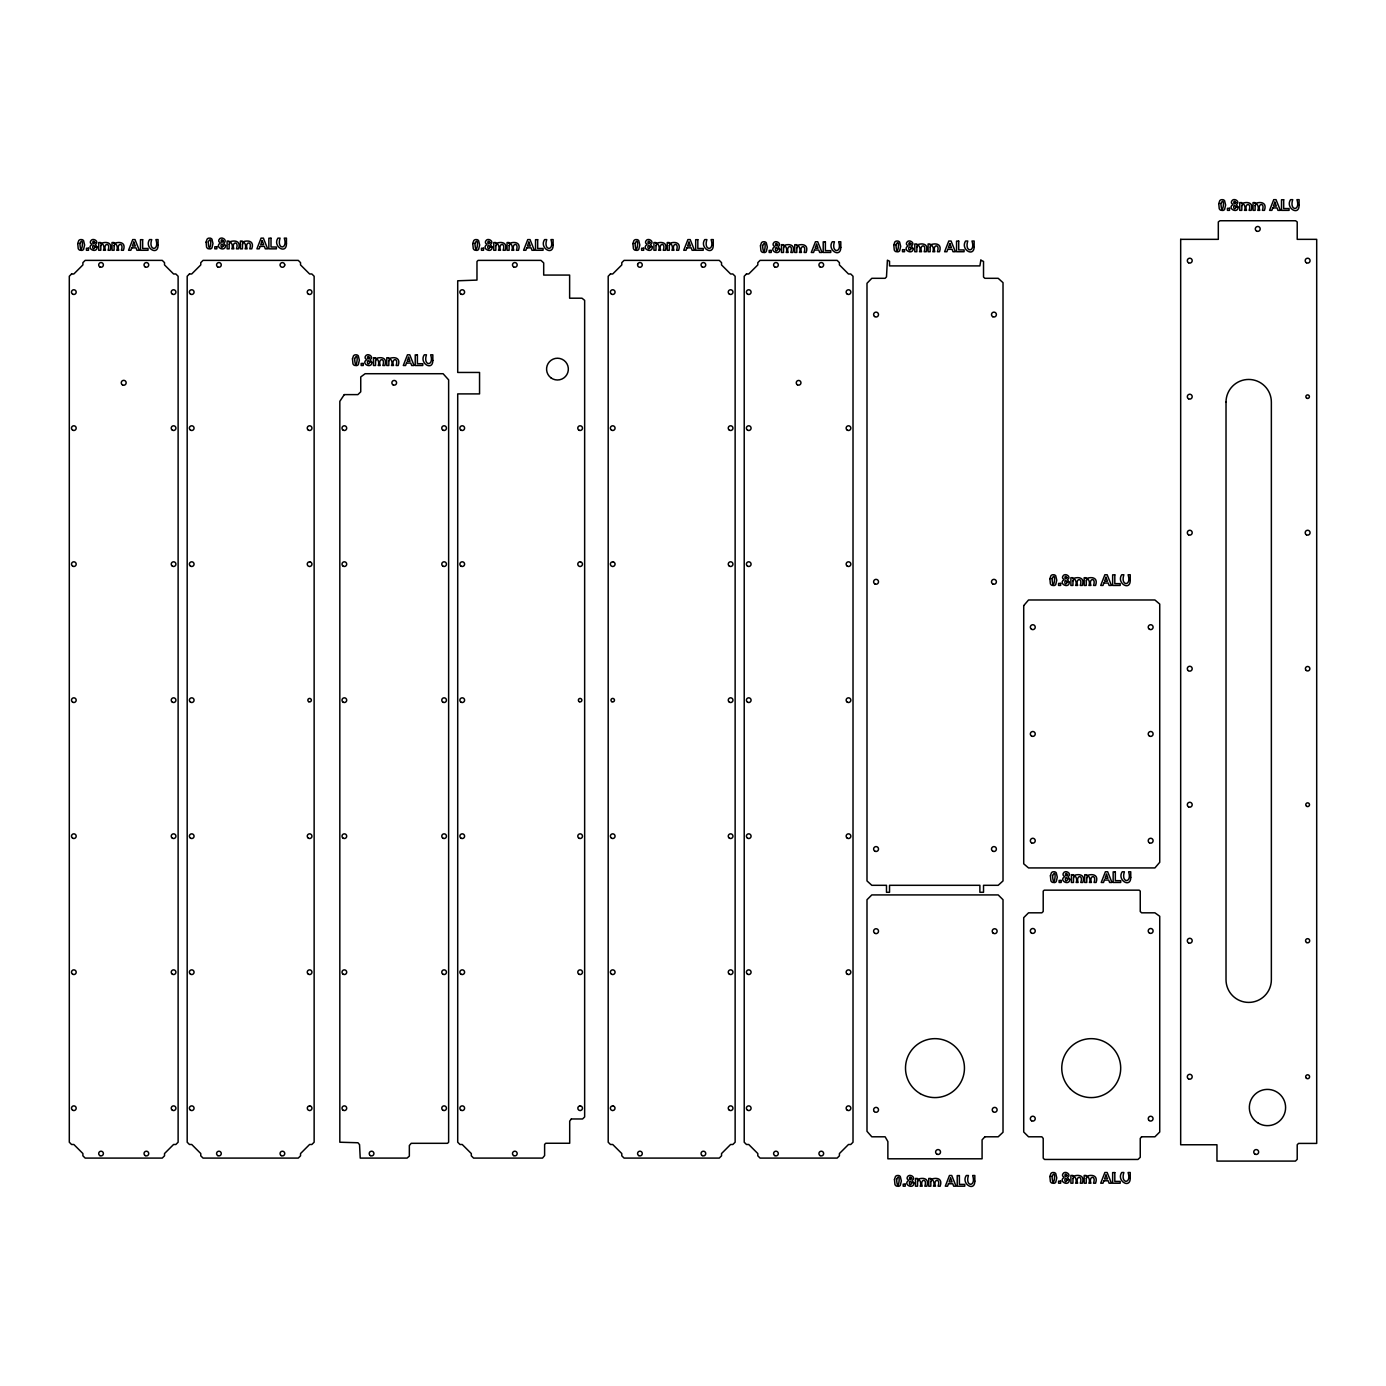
<?xml version="1.0" encoding="UTF-8"?>
<svg xmlns="http://www.w3.org/2000/svg" width="1386" height="1386" viewBox="0 0 1386 1386"><rect width="100%" height="100%" fill="white"/><g stroke="black" fill="none" stroke-linecap="round" stroke-linejoin="round"><path stroke-width="1.5" d="M1023.717 605.613L1023.717 863.825L1028.533 867.931L1154.919 867.931L1159.736 862.3L1159.736 604.088L1154.919 599.982L1028.533 599.982L1023.717 605.613M1180.681 239.345L1180.681 1144.767L1216.96 1144.767L1216.96 1161.087L1295.46 1161.087L1297.209 1159.337L1297.209 1144.767L1298.561 1143.415L1316.7 1143.415L1316.7 239.345L1297.209 239.345L1297.209 221.933L1295.581 220.755L1219.94 220.755L1218.311 221.933L1218.311 239.345L1180.681 239.345M1226.021 402.113L1226.021 979.729A22.661 22.661 0 0 0 1248.699 1002.407A22.661 22.661 0 0 0 1271.36 979.729L1271.36 402.113A22.661 22.661 0 0 0 1248.699 379.452A22.661 22.661 0 0 0 1226.021 402.113M158.073 245.201C158.125 256.341 143.971 247.869 149.549 239.587L151.715 239.587C147.973 251.143 159.737 251.403 155.925 239.587L158.073 239.587L158.073 245.201M286.452 243.745C286.486 254.903 272.332 246.431 277.91 238.132L280.076 238.132C276.334 249.705 288.097 249.948 284.286 238.132L286.452 238.132L286.452 243.745M432.83 360.429C432.865 371.569 418.711 363.097 424.289 354.799L426.455 354.799C422.73 366.372 434.476 366.614 430.665 354.799L432.83 354.799L432.83 360.429M553.118 245.201C553.153 256.341 538.998 247.869 544.594 239.587L546.742 239.587C543.017 251.143 554.764 251.403 550.952 239.587L553.118 239.587L553.118 245.201M713.27 245.201C713.305 256.341 699.15 247.869 704.729 239.587L706.895 239.587C703.17 251.143 714.916 251.403 711.105 239.587L713.27 239.587L713.27 245.201M840.8 247.366C840.852 258.524 826.697 250.052 832.276 241.753L834.441 241.753C830.699 253.326 842.463 253.569 838.651 241.753L840.8 241.753L840.8 247.366M974.15 246.656C974.185 257.796 960.03 249.324 965.609 241.025L967.774 241.025C964.05 252.599 975.796 252.858 971.984 241.025L974.15 241.025L974.15 246.656M974.826 1181.115C974.86 1192.272 960.706 1183.8 966.285 1175.501L968.45 1175.501C964.708 1187.057 976.472 1187.317 972.66 1175.501L974.826 1175.501L974.826 1181.115M1130.231 580.37C1130.283 591.51 1116.111 583.038 1121.707 574.757L1123.855 574.757C1120.131 586.313 1131.894 586.573 1128.083 574.757L1130.231 574.757L1130.231 580.37M1130.751 877.39C1130.803 888.53 1116.648 880.058 1122.227 871.777L1124.392 871.777C1120.65 883.332 1132.414 883.592 1128.602 871.777L1130.751 871.777L1130.751 877.39M1130.231 1178.135C1130.283 1189.275 1116.111 1180.803 1121.707 1172.504L1123.855 1172.504C1120.131 1184.077 1131.894 1184.337 1128.083 1172.504L1130.231 1172.504L1130.231 1178.135M1299.098 205.284C1299.15 216.424 1284.978 207.952 1290.574 199.653L1292.722 199.653C1288.997 211.226 1300.761 211.469 1296.949 199.653L1299.098 199.653L1299.098 205.284M79.868 243.399C81.046 260.36 84.962 233.766 79.868 243.399M208.229 241.944C209.407 258.905 213.323 232.328 208.229 241.944M354.608 358.61C355.786 375.571 359.702 348.995 354.608 358.61M474.913 243.399C476.074 260.36 480.006 233.766 474.913 243.399M635.048 243.399C636.226 260.36 640.141 233.766 635.048 243.399M762.595 245.565C763.773 262.526 767.688 235.949 762.595 245.565M895.928 244.837C897.106 261.815 901.021 235.222 895.928 244.837M896.603 1179.313C897.782 1196.274 901.697 1169.697 896.603 1179.313M1052.026 578.568C1053.204 595.53 1057.12 568.936 1052.026 578.568M1052.546 875.588C1053.724 892.549 1057.639 865.955 1052.546 875.588M1052.026 1176.316C1053.204 1193.294 1057.12 1166.7 1052.026 1176.316M1220.893 203.465C1222.071 220.426 1225.986 193.849 1220.893 203.465M100.832 245.565L100.797 250.277L98.735 250.277L98.735 242.533L100.624 242.533L100.624 243.589C105.041 241.528 113.202 241.58 110.135 250.277L108.091 250.277C111.001 241.926 102.807 243.035 105.475 250.277L103.43 250.277C105.128 248.25 102.772 240.817 100.832 245.565M114.12 245.565L114.085 250.277L112.023 250.277L112.023 242.533L113.929 242.533L113.929 243.589C118.33 241.528 126.49 241.58 123.423 250.277L121.379 250.277C124.29 241.926 116.095 243.035 118.763 250.277L116.719 250.277C118.416 248.25 116.06 240.817 114.12 245.565M229.192 244.109L229.158 248.839L227.096 248.839L227.096 241.077L228.985 241.077L228.985 242.134C233.402 240.073 241.562 240.124 238.496 248.839L236.452 248.839C239.362 240.471 231.167 241.58 233.836 248.839L231.791 248.839C233.489 246.812 231.133 239.362 229.192 244.109M242.481 244.109L242.446 248.839L240.384 248.839L240.384 241.077L242.29 241.077L242.29 242.134C246.691 240.073 254.851 240.124 251.784 248.839L249.74 248.839C252.65 240.471 244.456 241.58 247.124 248.839L245.079 248.839C246.777 246.812 244.421 239.362 242.481 244.109M375.571 360.776L375.537 365.506L373.475 365.506L373.475 357.744L375.381 357.744L375.381 358.801C379.781 356.739 387.941 356.791 384.875 365.506L382.831 365.506C385.741 357.138 377.546 358.246 380.214 365.506L378.17 365.506C379.868 363.478 377.512 356.046 375.571 360.776M388.86 360.776L388.825 365.506L386.781 365.506L386.781 357.744L388.669 357.744L388.669 358.801C393.07 356.739 401.23 356.791 398.18 365.506L396.119 365.506C399.029 357.138 390.835 358.246 393.503 365.506L391.458 365.506C393.156 363.478 390.8 356.046 388.86 360.776M495.876 245.565L495.824 250.277L493.78 250.277L493.78 242.533L495.668 242.533L495.668 243.589C500.069 241.528 508.246 241.58 505.18 250.277L503.118 250.277C506.046 241.926 497.834 243.035 500.519 250.277L498.458 250.277C500.173 248.25 497.817 240.817 495.876 245.565M509.164 245.565L509.112 250.277L507.068 250.277L507.068 242.533L508.957 242.533L508.957 243.589C513.374 241.528 521.534 241.58 518.468 250.277L516.424 250.277C519.334 241.926 511.122 243.035 513.808 250.277L511.746 250.277C513.461 248.25 511.105 240.817 509.164 245.565M656.011 245.565L655.976 250.277L653.932 250.277L653.932 242.533L655.821 242.533L655.821 243.589C660.221 241.528 668.381 241.58 665.332 250.277L663.27 250.277C666.181 241.926 657.986 243.035 660.654 250.277L658.61 250.277C660.308 248.25 657.952 240.817 656.011 245.565M669.299 245.565L669.265 250.277L667.22 250.277L667.22 242.533L669.109 242.533L669.109 243.589C673.509 241.528 681.669 241.58 678.62 250.277L676.559 250.277C679.469 241.926 671.274 243.035 673.96 250.277L671.898 250.277C673.596 248.25 671.24 240.817 669.299 245.565M783.558 247.73L783.523 252.46L781.461 252.46L781.461 244.698L783.35 244.698L783.35 245.755C787.768 243.693 795.928 243.745 792.861 252.46L790.817 252.46C793.728 244.092 785.533 245.201 788.201 252.46L786.157 252.46C787.854 250.433 785.498 242.983 783.558 247.73M796.846 247.73L796.811 252.46L794.75 252.46L794.75 244.698L796.638 244.698L796.638 245.755C801.056 243.693 809.216 243.745 806.15 252.46L804.105 252.46C807.016 244.092 798.821 245.201 801.489 252.46L799.445 252.46C801.143 250.433 798.786 242.983 796.846 247.73M916.891 247.003L916.856 251.732L914.795 251.732L914.795 243.971L916.7 243.971L916.7 245.045C921.101 242.966 929.261 243.035 926.194 251.732L924.15 251.732C927.061 243.364 918.866 244.473 921.534 251.732L919.49 251.732C921.188 249.705 918.831 242.273 916.891 247.003M930.179 247.003L930.145 251.732L928.1 251.732L928.1 243.971L929.989 243.971L929.989 245.045C934.389 242.966 942.549 243.035 939.5 251.732L937.438 251.732C940.349 243.364 932.154 244.473 934.822 251.732L932.778 251.732C934.476 249.705 932.12 242.273 930.179 247.003M917.567 1181.478L917.532 1186.191L915.47 1186.191L915.47 1178.447L917.359 1178.447L917.359 1179.503C921.777 1177.442 929.937 1177.494 926.87 1186.191L924.826 1186.191C927.736 1177.84 919.542 1178.949 922.21 1186.191L920.165 1186.191C921.863 1184.164 919.507 1176.731 917.567 1181.478M930.855 1181.478L930.82 1186.191L928.759 1186.191L928.759 1178.447L930.664 1178.447L930.664 1179.503C935.065 1177.442 943.225 1177.494 940.158 1186.191L938.114 1186.191C941.025 1177.84 932.83 1178.949 935.498 1186.191L933.454 1186.191C935.152 1184.164 932.795 1176.731 930.855 1181.478M1072.989 580.734L1072.937 585.446L1070.893 585.446L1070.893 577.702L1072.781 577.702L1072.781 578.759C1077.199 576.697 1085.359 576.749 1082.293 585.446L1080.248 585.446C1083.159 577.096 1074.947 578.205 1077.632 585.446L1075.588 585.446C1077.286 583.419 1074.93 575.987 1072.989 580.734M1073.509 877.754L1073.474 882.466L1071.413 882.466L1071.413 874.722L1073.301 874.722L1073.301 875.779C1077.719 873.717 1085.879 873.769 1082.812 882.466L1080.768 882.466C1083.679 874.116 1075.484 875.224 1078.152 882.466L1076.108 882.466C1077.806 880.439 1075.449 873.007 1073.509 877.754M1086.277 580.734L1086.243 585.446L1084.181 585.446L1084.181 577.702L1086.07 577.702L1086.07 578.759C1090.487 576.697 1098.648 576.749 1095.581 585.446L1093.537 585.446C1096.447 577.096 1088.253 578.205 1090.921 585.446L1088.876 585.446C1090.574 583.419 1088.218 575.987 1086.277 580.734M1072.989 1178.481L1072.937 1183.211L1070.893 1183.211L1070.893 1175.449L1072.781 1175.449L1072.781 1176.523C1077.199 1174.444 1085.359 1174.514 1082.293 1183.211L1080.248 1183.211C1083.159 1174.843 1074.947 1175.952 1077.632 1183.211L1075.588 1183.211C1077.286 1181.184 1074.93 1173.751 1072.989 1178.481M1086.797 877.754L1086.763 882.466L1084.701 882.466L1084.701 874.722L1086.589 874.722L1086.589 875.779C1091.007 873.717 1099.167 873.769 1096.101 882.466L1094.056 882.466C1096.967 874.116 1088.772 875.224 1091.44 882.466L1089.396 882.466C1091.094 880.439 1088.738 873.007 1086.797 877.754M1086.277 1178.481L1086.243 1183.211L1084.181 1183.211L1084.181 1175.449L1086.07 1175.449L1086.07 1176.523C1090.487 1174.444 1098.648 1174.514 1095.581 1183.211L1093.537 1183.211C1096.447 1174.843 1088.253 1175.952 1090.921 1183.211L1088.876 1183.211C1090.574 1181.184 1088.218 1173.751 1086.277 1178.481M1241.856 205.63L1241.804 210.36L1239.76 210.36L1239.76 202.599L1241.648 202.599L1241.648 203.655C1246.066 201.594 1254.226 201.646 1251.16 210.36L1249.115 210.36C1252.026 201.992 1243.814 203.101 1246.499 210.36L1244.455 210.36C1246.153 208.333 1243.796 200.901 1241.856 205.63M1255.144 205.63L1255.11 210.36L1253.048 210.36L1253.048 202.599L1254.936 202.599L1254.936 203.655C1259.354 201.594 1267.514 201.646 1264.448 210.36L1262.403 210.36C1265.314 201.992 1257.119 203.101 1259.787 210.36L1257.743 210.36C1259.441 208.333 1257.085 200.901 1255.144 205.63M77.737 243.572L78.205 248.544A3.153 3.153 0 0 0 79.73 250.156L81.878 250.398A2.789 2.789 0 0 0 83.576 249.376L84.615 245.01L83.576 240.644A2.807 2.807 0 0 0 81.878 239.605L80.405 239.605A2.789 2.789 0 0 0 78.725 240.627L77.737 243.572M206.098 242.134L206.566 247.089A3.153 3.153 0 0 0 208.091 248.718L210.239 248.943A2.789 2.789 0 0 0 211.937 247.921L212.976 243.555L211.937 239.189A2.807 2.807 0 0 0 210.239 238.149L208.766 238.149A2.789 2.789 0 0 0 207.086 239.189L206.098 242.134M352.477 358.801L352.945 363.773A3.153 3.153 0 0 0 354.469 365.384L356.618 365.609A2.789 2.789 0 0 0 358.316 364.587L359.355 360.221L358.316 355.873A2.807 2.807 0 0 0 356.618 354.833L355.145 354.833A2.789 2.789 0 0 0 353.465 355.856L352.477 358.801M472.765 243.572L473.25 248.544A3.153 3.153 0 0 0 474.774 250.156L476.923 250.398A2.789 2.789 0 0 0 478.603 249.376L479.66 245.01L478.603 240.644A2.807 2.807 0 0 0 476.923 239.605L475.45 239.605A2.789 2.789 0 0 0 473.752 240.627L472.765 243.572M632.917 243.572L633.402 248.544A3.153 3.153 0 0 0 634.927 250.156L637.058 250.398A2.789 2.789 0 0 0 638.755 249.376L639.812 245.01L638.755 240.644A2.807 2.807 0 0 0 637.058 239.605L635.602 239.605A2.789 2.789 0 0 0 633.904 240.627L632.917 243.572M760.464 245.755L760.931 250.71A3.153 3.153 0 0 0 762.456 252.339L764.604 252.564A2.789 2.789 0 0 0 766.285 251.542L767.342 247.176L766.302 242.827A2.807 2.807 0 0 0 764.604 241.788L763.132 241.788A2.789 2.789 0 0 0 761.451 242.81L760.464 245.755M893.797 245.027L894.265 250A3.153 3.153 0 0 0 895.789 251.611L897.937 251.836A2.789 2.789 0 0 0 899.635 250.814L900.675 246.448L899.635 242.1A2.807 2.807 0 0 0 897.937 241.06L896.465 241.06A2.789 2.789 0 0 0 894.784 242.082L893.797 245.027M894.472 1179.486L894.94 1184.458A3.153 3.153 0 0 0 896.465 1186.087L898.613 1186.312A2.789 2.789 0 0 0 900.311 1185.29L901.35 1180.924L900.311 1176.558A2.807 2.807 0 0 0 898.613 1175.519L897.14 1175.519A2.789 2.789 0 0 0 895.46 1176.541L894.472 1179.486M1049.895 578.742L1050.363 583.714A3.153 3.153 0 0 0 1051.887 585.325L1054.036 585.568A2.789 2.789 0 0 0 1055.716 584.545L1056.773 580.18L1055.734 575.814A2.807 2.807 0 0 0 1054.036 574.774L1052.563 574.774A2.789 2.789 0 0 0 1050.883 575.796L1049.895 578.742M1050.415 875.761L1050.883 880.734A3.153 3.153 0 0 0 1052.407 882.345L1054.555 882.587A2.789 2.789 0 0 0 1056.236 881.565L1057.293 877.199L1056.253 872.833A2.807 2.807 0 0 0 1054.555 871.794L1053.083 871.794A2.789 2.789 0 0 0 1051.402 872.816L1050.415 875.761M1049.895 1176.506L1050.363 1181.478A3.153 3.153 0 0 0 1051.887 1183.09L1054.036 1183.315A2.789 2.789 0 0 0 1055.716 1182.293L1056.773 1177.927L1055.734 1173.578A2.807 2.807 0 0 0 1054.036 1172.539L1052.563 1172.539A2.789 2.789 0 0 0 1050.883 1173.561L1049.895 1176.506M1218.762 203.655L1219.23 208.628A3.153 3.153 0 0 0 1220.754 210.239L1222.902 210.464A2.789 2.789 0 0 0 1224.583 209.442L1225.64 205.076L1224.6 200.727A2.807 2.807 0 0 0 1222.902 199.688L1221.43 199.688A2.789 2.789 0 0 0 1219.749 200.71L1218.762 203.655M97.159 247.141C96.985 254.036 85.62 248.423 91.909 244.508L90.471 242.966A2.789 2.789 0 0 1 90.592 241.199C92.498 236.867 100.017 241.666 95.339 244.508L97.159 247.141M225.52 245.686C225.346 252.581 213.981 246.968 220.27 243.052L218.832 241.511A2.789 2.789 0 0 1 218.953 239.761C220.859 235.429 228.378 240.211 223.7 243.052L225.52 245.686M371.898 362.352C371.725 369.248 360.36 363.652 366.649 359.736L365.211 358.194A2.789 2.789 0 0 1 365.332 356.427C367.238 352.096 374.757 356.895 370.079 359.736L371.898 362.352M492.186 247.141C492.03 254.036 480.647 248.423 486.936 244.508L485.516 242.966A2.789 2.789 0 0 1 485.637 241.199C487.525 236.867 495.045 241.666 490.367 244.508L492.186 247.141M652.338 247.141C652.182 254.036 640.8 248.423 647.089 244.508L645.668 242.966A2.789 2.789 0 0 1 645.772 241.199C647.678 236.867 655.197 241.666 650.519 244.508L652.338 247.141M779.868 249.307C779.712 256.202 768.346 250.589 774.635 246.673L773.197 245.149A2.789 2.789 0 0 1 773.319 243.382C775.207 239.05 782.744 243.832 778.066 246.673L779.868 249.307M913.218 248.579C913.045 255.474 901.68 249.878 907.969 245.963L906.531 244.421A2.789 2.789 0 0 1 906.652 242.654C908.558 238.323 916.077 243.122 911.399 245.963L913.218 248.579M913.894 1183.055C913.72 1189.95 902.355 1184.337 908.644 1180.422L907.206 1178.88A2.789 2.789 0 0 1 907.328 1177.112C909.233 1172.781 916.752 1177.58 912.075 1180.422L913.894 1183.055M1069.299 582.311C1069.143 589.206 1057.761 583.593 1064.05 579.677L1062.629 578.135A2.789 2.789 0 0 1 1062.75 576.368C1064.639 572.037 1072.158 576.836 1067.48 579.677L1069.299 582.311M1069.819 879.33C1069.663 886.226 1058.298 880.612 1064.569 876.697L1063.149 875.155A2.789 2.789 0 0 1 1063.27 873.388C1065.158 869.057 1072.695 873.856 1068 876.697L1069.819 879.33M1069.299 1180.058C1069.143 1186.953 1057.761 1181.357 1064.05 1177.442L1062.629 1175.9A2.789 2.789 0 0 1 1062.75 1174.133C1064.639 1169.801 1072.158 1174.6 1067.48 1177.442L1069.299 1180.058M1238.166 207.207C1238.01 214.102 1226.627 208.506 1232.916 204.591L1231.496 203.049A2.789 2.789 0 0 1 1231.617 201.282C1233.505 196.951 1241.024 201.75 1236.347 204.591L1238.166 207.207M637.629 264.362L637.56 264.986A2.356 2.356 0 0 0 642.22 265.454L642.29 264.83A2.356 2.356 0 0 0 637.629 264.362M95.114 247.054C92.082 252.893 91.701 241.424 95.114 247.054M223.475 245.599C220.443 251.438 220.062 239.969 223.475 245.599M369.871 362.266C366.822 368.104 366.441 356.635 369.871 362.266M490.159 247.054C487.127 252.893 486.729 241.424 490.159 247.054M650.311 247.054C647.279 252.893 646.881 241.424 650.311 247.054M777.841 249.22C774.809 255.059 774.428 243.589 777.841 249.22M911.174 248.492C908.142 254.348 907.761 242.862 911.174 248.492M911.849 1182.968C908.818 1188.807 908.436 1177.338 911.849 1182.968M1067.272 582.224C1064.24 588.062 1063.859 576.593 1067.272 582.224M1067.792 879.244C1064.76 885.082 1064.379 873.613 1067.792 879.244M1067.272 1179.971C1064.24 1185.827 1063.859 1174.34 1067.272 1179.971M1236.139 207.12C1233.107 212.959 1232.726 201.49 1236.139 207.12M94.889 242.429C92.152 246.864 92.065 238.097 94.889 242.429M223.25 240.991C220.513 245.409 220.426 236.642 223.25 240.991M369.629 357.657C366.892 362.075 366.805 353.309 369.629 357.657M489.916 242.429C487.179 246.864 487.092 238.097 489.916 242.429M650.069 242.429C647.331 246.864 647.245 238.097 650.069 242.429M777.598 244.612C774.878 249.03 774.791 240.263 777.598 244.612M910.948 243.884C908.211 248.302 908.125 239.535 910.948 243.884M911.624 1178.36C908.887 1182.778 908.8 1174.011 911.624 1178.36M1067.029 577.598C1064.292 582.033 1064.223 573.267 1067.029 577.598M1067.549 874.618C1064.829 879.053 1064.743 870.287 1067.549 874.618M1067.029 1175.363C1064.292 1179.781 1064.223 1171.014 1067.029 1175.363M1235.896 202.512C1233.159 206.93 1233.09 198.163 1235.896 202.512M133.836 242.082L132.398 246.05L135.308 246.05L133.836 242.082M131.722 247.851L130.838 250.277L128.552 250.277L132.727 239.587L135.014 239.587L139.293 250.277L136.937 250.277L136.001 247.851L131.722 247.851M262.197 240.627L260.759 244.594L263.669 244.594L262.197 240.627M260.083 246.396L259.199 248.839L256.912 248.839L261.088 238.132L263.375 238.132L267.654 248.839L265.298 248.839L264.362 246.396L260.083 246.396M406.479 363.063L405.596 365.506L403.291 365.506L407.467 354.799L409.754 354.799L414.033 365.506L411.677 365.506L410.741 363.063L406.479 363.063M408.575 357.293L407.137 361.261L410.048 361.261L408.575 357.293M528.88 242.082L527.425 246.05L530.353 246.05L528.88 242.082M526.767 247.851L525.883 250.277L523.596 250.277L527.754 239.587L530.041 239.587L534.32 250.277L531.981 250.277L531.046 247.851L526.767 247.851M689.015 242.082L687.577 246.05L690.488 246.05L689.015 242.082M686.919 247.851L686.035 250.277L683.731 250.277L687.906 239.587L690.193 239.587L694.473 250.277L692.116 250.277L691.181 247.851L686.919 247.851M816.562 244.248L815.124 248.215L818.035 248.215L816.562 244.248M814.448 250.017L813.565 252.46L811.278 252.46L815.453 241.753L817.723 241.753L822.019 252.46L819.663 252.46L818.728 250.017L814.448 250.017M949.895 243.52L948.457 247.505L951.368 247.505L949.895 243.52M947.781 249.307L946.898 251.732L944.611 251.732L948.786 241.025L951.073 241.025L955.352 251.732L952.996 251.732L952.061 249.307L947.781 249.307M1103.88 583.021L1102.996 585.446L1100.709 585.446L1104.867 574.757L1107.154 574.757L1111.451 585.446L1109.095 585.446L1108.159 583.021L1103.88 583.021M1105.993 577.252L1104.538 581.219L1107.466 581.219L1105.993 577.252M1274.86 202.148L1273.405 206.116L1276.333 206.116L1274.86 202.148M1272.746 207.917L1271.863 210.36L1269.576 210.36L1273.734 199.653L1276.021 199.653L1280.317 210.36L1277.961 210.36L1277.026 207.917L1272.746 207.917M948.457 1183.765L947.574 1186.191L945.287 1186.191L949.462 1175.501L951.749 1175.501L956.028 1186.191L953.672 1186.191L952.736 1183.765L948.457 1183.765M950.571 1177.996L949.133 1181.963L952.043 1181.963L950.571 1177.996M1104.399 880.041L1103.516 882.466L1101.229 882.466L1105.387 871.777L1107.674 871.777L1111.97 882.466L1109.614 882.466L1108.679 880.041L1104.399 880.041M1106.513 874.271L1105.075 878.239L1107.986 878.239L1106.513 874.271M1103.88 1180.785L1102.996 1183.211L1100.709 1183.211L1104.867 1172.504L1107.154 1172.504L1111.451 1183.211L1109.095 1183.211L1108.159 1180.785L1103.88 1180.785M1105.993 1174.999L1104.538 1178.984L1107.466 1178.984L1105.993 1174.999M344.282 394.612L339.83 401.334L339.83 1142.22L357.952 1142.757L359.546 1144.628L360.221 1158.09L407.068 1158.09L409.338 1156.132L409.338 1145.529L411.209 1143.311L447.539 1143.311L448.631 1142.22L448.631 379.885L443.104 373.718L365.124 373.718L360.741 376.957L360.741 391.84L357.883 394.612L344.282 394.612M980.838 260.17L979.885 265.904L889.535 265.904L889.535 261.244L887.404 260.17L886.486 276.888L885.134 278.309L871.811 278.309L866.995 283.281L866.995 880.924L871.811 885.308L886.486 885.308L886.486 892.289L889.535 892.289L889.535 885.308L979.885 885.308L979.885 892.289L983.523 892.289L983.523 885.308L998.197 885.308L1003.014 880.924L1003.014 282.657L998.197 278.309L984.874 278.309L983.523 277.044L983.523 261.452L980.838 260.17M571.344 1118.97L569.698 1121.135L569.698 1143.259L545.755 1143.259L544.611 1144.42L544.611 1155.577L542.532 1158.09L473.579 1158.09L471.309 1155.82L471.309 1153.55L462.231 1144.489L459.979 1144.489L457.709 1142.22L457.709 393.901L479.556 393.901L479.556 372.453L457.709 372.453L457.709 280.786L476.975 280.093L476.975 261.504L478.101 260.377L540.973 260.377L543.693 262.924L543.693 275.069L569.629 275.069L569.629 298.198L581.964 298.198L584.649 300.346L584.649 1116.943L582.588 1118.97L571.344 1118.97M1141.596 1136.797L1140.245 1138.426L1140.245 1157.31L1137.975 1159.458L1044.49 1159.458L1043.208 1158.107L1043.208 1138.426L1041.856 1136.797L1028.533 1136.797L1023.717 1131.998L1023.717 917.653L1028.533 912.82L1041.856 912.82L1043.208 911.503L1043.208 891.111L1044.247 890.158L1139.188 890.158L1140.245 891.111L1140.245 911.503L1141.596 912.82L1154.919 912.82L1159.736 916.267L1159.736 1131.998L1154.919 1136.797L1141.596 1136.797M984.874 1136.797L982.085 1139.864L982.085 1158.8L887.872 1158.8L887.872 1141.562L885.134 1136.797L871.811 1136.797L866.995 1131.322L866.995 899.722L871.811 894.923L998.197 894.923L1003.014 899.722L1003.014 1132.258L998.197 1136.797L984.874 1136.797M71.57 273.978L69.3 276.247L69.3 1142.22L71.57 1144.489L73.839 1144.489L82.9 1153.55L82.9 1155.82L85.17 1158.09L162.249 1158.09L164.518 1155.82L164.518 1153.55L173.579 1144.489L175.849 1144.489L178.118 1142.22L178.118 276.247L175.849 273.978L173.579 273.978L164.518 264.917L164.518 262.647L162.249 260.377L85.17 260.377L82.9 262.647L82.9 264.917L73.839 273.978L71.57 273.978M189.449 273.978L187.179 276.247L187.179 1142.22L189.449 1144.489L191.718 1144.489L200.779 1153.55L200.779 1155.82L203.049 1158.09L298.267 1158.09L300.537 1155.82L300.537 1153.55L309.598 1144.489L311.867 1144.489L314.137 1142.22L314.137 276.247L311.867 273.978L309.598 273.978L300.537 264.917L300.537 262.647L298.267 260.377L203.049 260.377L200.779 262.647L200.779 264.917L191.718 273.978L189.449 273.978M610.446 273.978L608.194 276.247L608.194 1142.22L610.446 1144.489L612.716 1144.489L621.794 1153.55L621.794 1155.82L624.064 1158.09L719.265 1158.09L721.534 1155.82L721.534 1153.55L730.595 1144.489L732.865 1144.489L735.134 1142.22L735.134 276.247L732.865 273.978L730.595 273.978L721.534 264.917L721.534 262.647L719.265 260.377L624.064 260.377L621.794 262.647L621.794 264.917L612.716 273.978L610.446 273.978M746.465 273.978L744.213 276.247L744.213 1142.22L746.465 1144.489L748.735 1144.489L757.813 1153.55L757.813 1155.82L760.065 1158.09L837.144 1158.09L839.414 1155.82L839.414 1153.55L848.492 1144.489L850.744 1144.489L853.014 1142.22L853.014 276.247L850.744 273.978L848.492 273.978L839.414 264.917L839.414 262.647L837.144 260.377L760.065 260.377L757.813 262.647L757.813 264.917L748.735 273.978L746.465 273.978M309.702 1105.855L309.078 1105.924A2.356 2.356 0 0 0 309.494 1110.567L310.118 1110.515A2.356 2.356 0 0 0 309.702 1105.855M580.214 1105.855L579.608 1105.924A2.356 2.356 0 0 0 580.024 1110.567L580.63 1110.515A2.356 2.356 0 0 0 580.214 1105.855M612.976 561.798L612.352 561.815A2.356 2.356 0 0 0 612.473 566.493L613.08 566.476A2.356 2.356 0 0 0 612.976 561.798M1283.679 199.74L1281.513 199.74L1281.513 210.36L1289.049 210.36L1289.049 208.558L1283.679 208.558L1283.679 199.74M1229.503 208.298L1227.442 208.298L1227.442 210.36L1229.503 210.36L1229.503 208.298M271.015 238.219L268.849 238.219L268.849 248.839L276.386 248.839L276.386 247.02L271.015 247.02L271.015 238.219M142.654 239.674L140.488 239.674L140.488 250.277L148.025 250.277L148.025 248.475L142.654 248.475L142.654 239.674M537.681 239.674L535.533 239.674L535.533 250.277L543.052 250.277L543.052 248.475L537.681 248.475L537.681 239.674M697.834 239.674L695.685 239.674L695.685 250.277L703.204 250.277L703.204 248.475L697.834 248.475L697.834 239.674M958.714 241.112L956.548 241.112L956.548 251.732L964.084 251.732L964.084 249.93L958.714 249.93L958.714 241.112M825.38 241.84L823.215 241.84L823.215 252.46L830.751 252.46L830.751 250.658L825.38 250.658L825.38 241.84M216.84 246.777L214.795 246.777L214.795 248.839L216.84 248.839L216.84 246.777M88.479 248.233L86.434 248.233L86.434 250.277L88.479 250.277L88.479 248.233M483.523 248.233L481.462 248.233L481.462 250.277L483.523 250.277L483.523 248.233M643.658 248.233L641.614 248.233L641.614 250.277L643.658 250.277L643.658 248.233M904.538 249.671L902.494 249.671L902.494 251.732L904.538 251.732L904.538 249.671M771.205 250.398L769.161 250.398L769.161 252.46L771.205 252.46L771.205 250.398M417.394 354.885L415.228 354.885L415.228 365.506L422.765 365.506L422.765 363.704L417.394 363.704L417.394 354.885M363.219 363.444L361.174 363.444L361.174 365.506L363.219 365.506L363.219 363.444M1114.812 574.843L1112.646 574.843L1112.646 585.446L1120.183 585.446L1120.183 583.645L1114.812 583.645L1114.812 574.843M1060.637 583.402L1058.575 583.402L1058.575 585.446L1060.637 585.446L1060.637 583.402M1115.332 871.863L1113.166 871.863L1113.166 882.466L1120.702 882.466L1120.702 880.664L1115.332 880.664L1115.332 871.863M1061.156 880.422L1059.112 880.422L1059.112 882.466L1061.156 882.466L1061.156 880.422M1114.812 1172.591L1112.646 1172.591L1112.646 1183.211L1120.183 1183.211L1120.183 1181.409L1114.812 1181.409L1114.812 1172.591M959.389 1175.588L957.224 1175.588L957.224 1186.191L964.76 1186.191L964.76 1184.389L959.389 1184.389L959.389 1175.588M1060.637 1181.149L1058.575 1181.149L1058.575 1183.211L1060.637 1183.211L1060.637 1181.149M905.214 1184.146L903.17 1184.146L903.17 1186.191L905.214 1186.191L905.214 1184.146M580.474 561.815L579.868 561.798A2.356 2.356 0 0 0 579.764 566.476L580.37 566.493A2.356 2.356 0 0 0 580.474 561.815M309.962 561.815L309.338 561.798A2.356 2.356 0 0 0 309.234 566.476L309.858 566.493A2.356 2.356 0 0 0 309.962 561.815M613.236 1105.924L612.629 1105.855A2.356 2.356 0 0 0 612.196 1110.515L612.82 1110.567A2.356 2.356 0 0 0 613.236 1105.924M284.754 264.986L284.684 264.362A2.356 2.356 0 0 0 280.041 264.83L280.093 265.454A2.356 2.356 0 0 0 284.754 264.986M874.843 851.16A2.443 2.443 0 0 0 878.516 849.046A2.443 2.443 0 0 0 874.843 846.915A2.443 2.443 0 0 0 874.843 851.16M1031.565 736.07A2.443 2.443 0 0 0 1035.238 733.956A2.443 2.443 0 0 0 1031.565 731.825A2.443 2.443 0 0 0 1031.565 736.07M1031.565 629.296A2.443 2.443 0 0 0 1035.238 627.182A2.443 2.443 0 0 0 1031.565 625.051A2.443 2.443 0 0 0 1031.565 629.296M1149.444 629.296A2.443 2.443 0 0 0 1153.117 627.182A2.443 2.443 0 0 0 1149.444 625.051A2.443 2.443 0 0 0 1149.444 629.296M1149.444 736.07A2.443 2.443 0 0 0 1153.117 733.956A2.443 2.443 0 0 0 1149.444 731.825A2.443 2.443 0 0 0 1149.444 736.07M1149.444 842.844A2.443 2.443 0 0 0 1153.117 840.73A2.443 2.443 0 0 0 1149.444 838.599A2.443 2.443 0 0 0 1149.444 842.844M1031.565 842.844A2.443 2.443 0 0 0 1035.238 840.73A2.443 2.443 0 0 0 1031.565 838.599A2.443 2.443 0 0 0 1031.565 842.844M393.052 384.84A2.356 2.356 0 0 0 396.587 382.796A2.356 2.356 0 0 0 393.052 380.752A2.356 2.356 0 0 0 393.052 384.84M343.174 1110.255A2.356 2.356 0 0 0 346.708 1108.211A2.356 2.356 0 0 0 343.174 1106.184A2.356 2.356 0 0 0 343.174 1110.255M343.174 974.237A2.356 2.356 0 0 0 346.708 972.192A2.356 2.356 0 0 0 343.174 970.165A2.356 2.356 0 0 0 343.174 974.237M442.931 974.237A2.356 2.356 0 0 0 446.465 972.192A2.356 2.356 0 0 0 442.931 970.165A2.356 2.356 0 0 0 442.931 974.237M343.174 838.218A2.356 2.356 0 0 0 346.708 836.191A2.356 2.356 0 0 0 343.174 834.147A2.356 2.356 0 0 0 343.174 838.218M442.931 838.218A2.356 2.356 0 0 0 446.465 836.191A2.356 2.356 0 0 0 442.931 834.147A2.356 2.356 0 0 0 442.931 838.218M343.174 566.181A2.356 2.356 0 0 0 346.708 564.154A2.356 2.356 0 0 0 343.174 562.11A2.356 2.356 0 0 0 343.174 566.181M442.931 566.181A2.356 2.356 0 0 0 446.465 564.154A2.356 2.356 0 0 0 442.931 562.11A2.356 2.356 0 0 0 442.931 566.181M442.931 430.18A2.356 2.356 0 0 0 446.465 428.135A2.356 2.356 0 0 0 442.931 426.091A2.356 2.356 0 0 0 442.931 430.18M343.174 430.18A2.356 2.356 0 0 0 346.708 428.135A2.356 2.356 0 0 0 343.174 426.091A2.356 2.356 0 0 0 343.174 430.18M343.174 702.2A2.356 2.356 0 0 0 346.708 700.173A2.356 2.356 0 0 0 343.174 698.128A2.356 2.356 0 0 0 343.174 702.2M442.931 702.2A2.356 2.356 0 0 0 446.465 700.173A2.356 2.356 0 0 0 442.931 698.128A2.356 2.356 0 0 0 442.931 702.2M370.374 1155.595A2.356 2.356 0 0 0 373.925 1153.55A2.356 2.356 0 0 0 370.374 1151.523A2.356 2.356 0 0 0 370.374 1155.595M442.931 1110.255A2.356 2.356 0 0 0 446.465 1108.211A2.356 2.356 0 0 0 442.931 1106.184A2.356 2.356 0 0 0 442.931 1110.255M550.987 377.858A10.88 10.88 0 0 0 568.277 370.339A10.88 10.88 0 0 0 553.118 359.13A10.88 10.88 0 0 0 550.987 377.858M513.652 1155.595A2.356 2.356 0 0 0 517.186 1153.55A2.356 2.356 0 0 0 513.652 1151.523A2.356 2.356 0 0 0 513.652 1155.595M513.652 266.944A2.356 2.356 0 0 0 517.186 264.917A2.356 2.356 0 0 0 513.652 262.872A2.356 2.356 0 0 0 513.652 266.944M461.053 566.181A2.356 2.356 0 0 0 464.605 564.154A2.356 2.356 0 0 0 461.053 562.11A2.356 2.356 0 0 0 461.053 566.181M461.053 430.18A2.356 2.356 0 0 0 464.605 428.135A2.356 2.356 0 0 0 461.053 426.091A2.356 2.356 0 0 0 461.053 430.18M461.053 702.2A2.356 2.356 0 0 0 464.605 700.173A2.356 2.356 0 0 0 461.053 698.128A2.356 2.356 0 0 0 461.053 702.2M461.053 294.161A2.356 2.356 0 0 0 464.605 292.117A2.356 2.356 0 0 0 461.053 290.072A2.356 2.356 0 0 0 461.053 294.161M578.95 430.18A2.356 2.356 0 0 0 582.484 428.135A2.356 2.356 0 0 0 578.95 426.091A2.356 2.356 0 0 0 578.95 430.18M579.244 701.697A1.767 1.767 0 0 0 581.877 700.173A1.767 1.767 0 0 0 579.244 698.648A1.767 1.767 0 0 0 579.244 701.697M578.95 838.218A2.356 2.356 0 0 0 582.484 836.191A2.356 2.356 0 0 0 578.95 834.147A2.356 2.356 0 0 0 578.95 838.218M461.053 838.218A2.356 2.356 0 0 0 464.605 836.191A2.356 2.356 0 0 0 461.053 834.147A2.356 2.356 0 0 0 461.053 838.218M578.95 974.237A2.356 2.356 0 0 0 582.484 972.192A2.356 2.356 0 0 0 578.95 970.165A2.356 2.356 0 0 0 578.95 974.237M461.053 974.237A2.356 2.356 0 0 0 464.605 972.192A2.356 2.356 0 0 0 461.053 970.165A2.356 2.356 0 0 0 461.053 974.237M461.053 1110.255A2.356 2.356 0 0 0 464.605 1108.211A2.356 2.356 0 0 0 461.053 1106.184A2.356 2.356 0 0 0 461.053 1110.255M1031.063 932.691A2.443 2.443 0 0 0 1035.151 931.583A2.443 2.443 0 0 0 1032.154 928.585A2.443 2.443 0 0 0 1031.063 932.691M1031.565 1120.789A2.443 2.443 0 0 0 1035.238 1118.658A2.443 2.443 0 0 0 1031.565 1116.544A2.443 2.443 0 0 0 1031.565 1120.789M1149.063 1120.46A2.408 2.408 0 0 0 1153.013 1119.143A2.408 2.408 0 0 0 1149.912 1116.371A2.408 2.408 0 0 0 1149.063 1120.46M1149.444 933.073A2.443 2.443 0 0 0 1153.117 930.959A2.443 2.443 0 0 0 1149.444 928.828A2.443 2.443 0 0 0 1149.444 933.073M1070.39 1088.963A29.47 29.47 0 0 0 1119.697 1075.744A29.47 29.47 0 0 0 1083.609 1039.656A29.47 29.47 0 0 0 1070.39 1088.963M992.722 316.701A2.443 2.443 0 0 0 996.395 314.587A2.443 2.443 0 0 0 992.722 312.456A2.443 2.443 0 0 0 992.722 316.701M874.531 316.493A2.443 2.443 0 0 0 878.481 314.951A2.443 2.443 0 0 0 875.172 312.3A2.443 2.443 0 0 0 874.531 316.493M992.722 583.922A2.443 2.443 0 0 0 996.395 581.791A2.443 2.443 0 0 0 992.722 579.677A2.443 2.443 0 0 0 992.722 583.922M874.843 583.922A2.443 2.443 0 0 0 878.516 581.791A2.443 2.443 0 0 0 874.843 579.677A2.443 2.443 0 0 0 874.843 583.922M992.722 851.16A2.443 2.443 0 0 0 996.395 849.046A2.443 2.443 0 0 0 992.722 846.915A2.443 2.443 0 0 0 992.722 851.16M702.217 1155.595A2.356 2.356 0 0 0 705.751 1153.55A2.356 2.356 0 0 0 702.217 1151.523A2.356 2.356 0 0 0 702.217 1155.595M638.738 1155.595A2.356 2.356 0 0 0 642.29 1153.55A2.356 2.356 0 0 0 638.738 1151.523A2.356 2.356 0 0 0 638.738 1155.595M611.538 974.237A2.356 2.356 0 0 0 615.072 972.192A2.356 2.356 0 0 0 611.538 970.165A2.356 2.356 0 0 0 611.538 974.237M611.538 838.218A2.356 2.356 0 0 0 615.072 836.191A2.356 2.356 0 0 0 611.538 834.147A2.356 2.356 0 0 0 611.538 838.218M611.832 701.697A1.767 1.767 0 0 0 614.483 700.173A1.767 1.767 0 0 0 611.832 698.648A1.767 1.767 0 0 0 611.832 701.697M729.417 838.218A2.356 2.356 0 0 0 732.969 836.191A2.356 2.356 0 0 0 729.417 834.147A2.356 2.356 0 0 0 729.417 838.218M729.417 974.237A2.356 2.356 0 0 0 732.969 972.192A2.356 2.356 0 0 0 729.417 970.165A2.356 2.356 0 0 0 729.417 974.237M729.417 1110.255A2.356 2.356 0 0 0 732.969 1108.211A2.356 2.356 0 0 0 729.417 1106.184A2.356 2.356 0 0 0 729.417 1110.255M729.417 702.2A2.356 2.356 0 0 0 732.969 700.173A2.356 2.356 0 0 0 729.417 698.128A2.356 2.356 0 0 0 729.417 702.2M729.417 566.181A2.356 2.356 0 0 0 732.969 564.154A2.356 2.356 0 0 0 729.417 562.11A2.356 2.356 0 0 0 729.417 566.181M611.538 430.18A2.356 2.356 0 0 0 615.072 428.135A2.356 2.356 0 0 0 611.538 426.091A2.356 2.356 0 0 0 611.538 430.18M729.417 430.18A2.356 2.356 0 0 0 732.969 428.135A2.356 2.356 0 0 0 729.417 426.091A2.356 2.356 0 0 0 729.417 430.18M729.417 294.161A2.356 2.356 0 0 0 732.969 292.117A2.356 2.356 0 0 0 729.417 290.072A2.356 2.356 0 0 0 729.417 294.161M702.217 266.944A2.356 2.356 0 0 0 705.751 264.917A2.356 2.356 0 0 0 702.217 262.872A2.356 2.356 0 0 0 702.217 266.944M611.538 294.161A2.356 2.356 0 0 0 615.072 292.117A2.356 2.356 0 0 0 611.538 290.072A2.356 2.356 0 0 0 611.538 294.161M797.435 384.84A2.356 2.356 0 0 0 800.969 382.796A2.356 2.356 0 0 0 797.435 380.752A2.356 2.356 0 0 0 797.435 384.84M847.314 294.161A2.356 2.356 0 0 0 850.848 292.117A2.356 2.356 0 0 0 847.314 290.072A2.356 2.356 0 0 0 847.314 294.161M820.096 266.944A2.356 2.356 0 0 0 823.648 264.917A2.356 2.356 0 0 0 820.096 262.872A2.356 2.356 0 0 0 820.096 266.944M774.757 266.944A2.356 2.356 0 0 0 778.308 264.917A2.356 2.356 0 0 0 774.757 262.872A2.356 2.356 0 0 0 774.757 266.944M747.556 294.161A2.356 2.356 0 0 0 751.091 292.117A2.356 2.356 0 0 0 747.556 290.072A2.356 2.356 0 0 0 747.556 294.161M747.556 430.18A2.356 2.356 0 0 0 751.091 428.135A2.356 2.356 0 0 0 747.556 426.091A2.356 2.356 0 0 0 747.556 430.18M747.556 566.181A2.356 2.356 0 0 0 751.091 564.154A2.356 2.356 0 0 0 747.556 562.11A2.356 2.356 0 0 0 747.556 566.181M847.314 430.18A2.356 2.356 0 0 0 850.848 428.135A2.356 2.356 0 0 0 847.314 426.091A2.356 2.356 0 0 0 847.314 430.18M847.314 566.181A2.356 2.356 0 0 0 850.848 564.154A2.356 2.356 0 0 0 847.314 562.11A2.356 2.356 0 0 0 847.314 566.181M847.314 702.2A2.356 2.356 0 0 0 850.848 700.173A2.356 2.356 0 0 0 847.314 698.128A2.356 2.356 0 0 0 847.314 702.2M847.314 838.218A2.356 2.356 0 0 0 850.848 836.191A2.356 2.356 0 0 0 847.314 834.147A2.356 2.356 0 0 0 847.314 838.218M747.556 702.2A2.356 2.356 0 0 0 751.091 700.173A2.356 2.356 0 0 0 747.556 698.128A2.356 2.356 0 0 0 747.556 702.2M747.556 838.218A2.356 2.356 0 0 0 751.091 836.191A2.356 2.356 0 0 0 747.556 834.147A2.356 2.356 0 0 0 747.556 838.218M747.556 974.237A2.356 2.356 0 0 0 751.091 972.192A2.356 2.356 0 0 0 747.556 970.165A2.356 2.356 0 0 0 747.556 974.237M747.556 1110.255A2.356 2.356 0 0 0 751.091 1108.211A2.356 2.356 0 0 0 747.556 1106.184A2.356 2.356 0 0 0 747.556 1110.255M847.314 974.237A2.356 2.356 0 0 0 850.848 972.192A2.356 2.356 0 0 0 847.314 970.165A2.356 2.356 0 0 0 847.314 974.237M847.314 1110.255A2.356 2.356 0 0 0 850.848 1108.211A2.356 2.356 0 0 0 847.314 1106.184A2.356 2.356 0 0 0 847.314 1110.255M820.096 1155.595A2.356 2.356 0 0 0 823.648 1153.55A2.356 2.356 0 0 0 820.096 1151.523A2.356 2.356 0 0 0 820.096 1155.595M774.757 1155.595A2.356 2.356 0 0 0 778.308 1153.55A2.356 2.356 0 0 0 774.757 1151.523A2.356 2.356 0 0 0 774.757 1155.595M190.54 1110.255A2.356 2.356 0 0 0 194.075 1108.211A2.356 2.356 0 0 0 190.54 1106.184A2.356 2.356 0 0 0 190.54 1110.255M190.54 974.237A2.356 2.356 0 0 0 194.075 972.192A2.356 2.356 0 0 0 190.54 970.165A2.356 2.356 0 0 0 190.54 974.237M308.42 974.237A2.356 2.356 0 0 0 311.954 972.192A2.356 2.356 0 0 0 308.42 970.165A2.356 2.356 0 0 0 308.42 974.237M190.54 838.218A2.356 2.356 0 0 0 194.075 836.191A2.356 2.356 0 0 0 190.54 834.147A2.356 2.356 0 0 0 190.54 838.218M308.42 838.218A2.356 2.356 0 0 0 311.954 836.191A2.356 2.356 0 0 0 308.42 834.147A2.356 2.356 0 0 0 308.42 838.218M308.714 701.697A1.767 1.767 0 0 0 311.365 700.173A1.767 1.767 0 0 0 308.714 698.648A1.767 1.767 0 0 0 308.714 701.697M308.42 430.18A2.356 2.356 0 0 0 311.954 428.135A2.356 2.356 0 0 0 308.42 426.091A2.356 2.356 0 0 0 308.42 430.18M308.42 294.161A2.356 2.356 0 0 0 311.954 292.117A2.356 2.356 0 0 0 308.42 290.072A2.356 2.356 0 0 0 308.42 294.161M190.54 294.161A2.356 2.356 0 0 0 194.075 292.117A2.356 2.356 0 0 0 190.54 290.072A2.356 2.356 0 0 0 190.54 294.161M190.54 702.2A2.356 2.356 0 0 0 194.075 700.173A2.356 2.356 0 0 0 190.54 698.128A2.356 2.356 0 0 0 190.54 702.2M190.54 430.18A2.356 2.356 0 0 0 194.075 428.135A2.356 2.356 0 0 0 190.54 426.091A2.356 2.356 0 0 0 190.54 430.18M190.54 566.181A2.356 2.356 0 0 0 194.075 564.154A2.356 2.356 0 0 0 190.54 562.11A2.356 2.356 0 0 0 190.54 566.181M217.741 266.944A2.356 2.356 0 0 0 221.275 264.917A2.356 2.356 0 0 0 217.741 262.872A2.356 2.356 0 0 0 217.741 266.944M217.741 1155.595A2.356 2.356 0 0 0 221.275 1153.55A2.356 2.356 0 0 0 217.741 1151.523A2.356 2.356 0 0 0 217.741 1155.595M281.219 1155.595A2.356 2.356 0 0 0 284.754 1153.55A2.356 2.356 0 0 0 281.219 1151.523A2.356 2.356 0 0 0 281.219 1155.595M1306.478 1078.343A1.958 1.958 0 0 0 1309.579 1076.974A1.958 1.958 0 0 0 1306.842 1074.964A1.958 1.958 0 0 0 1306.478 1078.343M1306.582 942.532A2.079 2.079 0 0 0 1309.701 940.765A2.079 2.079 0 0 0 1306.617 938.928A2.079 2.079 0 0 0 1306.582 942.532M1306.686 806.34A1.871 1.871 0 0 0 1309.51 804.729A1.871 1.871 0 0 0 1306.703 803.1A1.871 1.871 0 0 0 1306.686 806.34M1306.184 670.426A2.252 2.252 0 0 0 1309.839 669.091A2.252 2.252 0 0 0 1306.859 666.597A2.252 2.252 0 0 0 1306.184 670.426M1306.409 534.805A2.443 2.443 0 0 0 1310.082 532.692A2.443 2.443 0 0 0 1306.409 530.578A2.443 2.443 0 0 0 1306.409 534.805M1306.738 398.215A1.784 1.784 0 0 0 1309.406 396.673A1.784 1.784 0 0 0 1306.738 395.131A1.784 1.784 0 0 0 1306.738 398.215M1306.409 262.768A2.443 2.443 0 0 0 1310.082 260.655A2.443 2.443 0 0 0 1306.409 258.541A2.443 2.443 0 0 0 1306.409 262.768M1188.53 262.768A2.443 2.443 0 0 0 1192.203 260.655A2.443 2.443 0 0 0 1188.53 258.541A2.443 2.443 0 0 0 1188.53 262.768M1188.53 398.787A2.443 2.443 0 0 0 1192.203 396.673A2.443 2.443 0 0 0 1188.53 394.56A2.443 2.443 0 0 0 1188.53 398.787M1188.53 534.805A2.443 2.443 0 0 0 1192.203 532.692A2.443 2.443 0 0 0 1188.53 530.578A2.443 2.443 0 0 0 1188.53 534.805M1188.2 670.599A2.443 2.443 0 0 0 1192.168 669.109A2.443 2.443 0 0 0 1188.893 666.423A2.443 2.443 0 0 0 1188.2 670.599M1188.53 806.843A2.443 2.443 0 0 0 1192.203 804.729A2.443 2.443 0 0 0 1188.53 802.598A2.443 2.443 0 0 0 1188.53 806.843M1188.53 942.861A2.443 2.443 0 0 0 1192.203 940.747A2.443 2.443 0 0 0 1188.53 938.617A2.443 2.443 0 0 0 1188.53 942.861M1188.53 1078.88A2.443 2.443 0 0 0 1192.203 1076.766A2.443 2.443 0 0 0 1188.53 1074.635A2.443 2.443 0 0 0 1188.53 1078.88M1258.401 1123.232A18.139 18.139 0 0 0 1285.602 1107.535A18.139 18.139 0 0 0 1258.401 1091.822A18.139 18.139 0 0 0 1258.401 1123.232M1256.53 231.046A2.443 2.443 0 0 0 1260.203 228.915A2.443 2.443 0 0 0 1256.53 226.802A2.443 2.443 0 0 0 1256.53 231.046M1254.988 1154.14A2.443 2.443 0 0 0 1258.661 1152.026A2.443 2.443 0 0 0 1254.988 1149.895A2.443 2.443 0 0 0 1254.988 1154.14M72.661 1110.255A2.356 2.356 0 0 0 76.195 1108.211A2.356 2.356 0 0 0 72.661 1106.184A2.356 2.356 0 0 0 72.661 1110.255M72.661 974.237A2.356 2.356 0 0 0 76.195 972.192A2.356 2.356 0 0 0 72.661 970.165A2.356 2.356 0 0 0 72.661 974.237M172.401 974.237A2.356 2.356 0 0 0 175.935 972.192A2.356 2.356 0 0 0 172.401 970.165A2.356 2.356 0 0 0 172.401 974.237M72.661 838.218A2.356 2.356 0 0 0 76.195 836.191A2.356 2.356 0 0 0 72.661 834.147A2.356 2.356 0 0 0 72.661 838.218M172.401 838.218A2.356 2.356 0 0 0 175.935 836.191A2.356 2.356 0 0 0 172.401 834.147A2.356 2.356 0 0 0 172.401 838.218M72.661 294.161A2.356 2.356 0 0 0 76.195 292.117A2.356 2.356 0 0 0 72.661 290.072A2.356 2.356 0 0 0 72.661 294.161M99.861 266.944A2.356 2.356 0 0 0 103.396 264.917A2.356 2.356 0 0 0 99.861 262.872A2.356 2.356 0 0 0 99.861 266.944M145.201 266.944A2.356 2.356 0 0 0 148.735 264.917A2.356 2.356 0 0 0 145.201 262.872A2.356 2.356 0 0 0 145.201 266.944M72.661 566.181A2.356 2.356 0 0 0 76.195 564.154A2.356 2.356 0 0 0 72.661 562.11A2.356 2.356 0 0 0 72.661 566.181M172.401 566.181A2.356 2.356 0 0 0 175.935 564.154A2.356 2.356 0 0 0 172.401 562.11A2.356 2.356 0 0 0 172.401 566.181M172.401 430.18A2.356 2.356 0 0 0 175.935 428.135A2.356 2.356 0 0 0 172.401 426.091A2.356 2.356 0 0 0 172.401 430.18M72.661 430.18A2.356 2.356 0 0 0 76.195 428.135A2.356 2.356 0 0 0 72.661 426.091A2.356 2.356 0 0 0 72.661 430.18M72.661 702.2A2.356 2.356 0 0 0 76.195 700.173A2.356 2.356 0 0 0 72.661 698.128A2.356 2.356 0 0 0 72.661 702.2M172.401 702.2A2.356 2.356 0 0 0 175.935 700.173A2.356 2.356 0 0 0 172.401 698.128A2.356 2.356 0 0 0 172.401 702.2M172.401 294.161A2.356 2.356 0 0 0 175.935 292.117A2.356 2.356 0 0 0 172.401 290.072A2.356 2.356 0 0 0 172.401 294.161M99.861 1155.595A2.356 2.356 0 0 0 103.396 1153.55A2.356 2.356 0 0 0 99.861 1151.523A2.356 2.356 0 0 0 99.861 1155.595M145.201 1155.595A2.356 2.356 0 0 0 148.735 1153.55A2.356 2.356 0 0 0 145.201 1151.523A2.356 2.356 0 0 0 145.201 1155.595M172.401 1110.255A2.356 2.356 0 0 0 175.935 1108.211A2.356 2.356 0 0 0 172.401 1106.184A2.356 2.356 0 0 0 172.401 1110.255M122.488 384.91A2.443 2.443 0 0 0 126.161 382.796A2.443 2.443 0 0 0 122.488 380.665A2.443 2.443 0 0 0 122.488 384.91M874.774 933.28A2.443 2.443 0 0 0 878.516 931.271A2.443 2.443 0 0 0 874.895 929.036A2.443 2.443 0 0 0 874.774 933.28M874.375 1111.607A2.443 2.443 0 0 0 878.447 1110.394A2.443 2.443 0 0 0 875.363 1107.483A2.443 2.443 0 0 0 874.375 1111.607M992.948 1111.555A2.443 2.443 0 0 0 997.036 1110.463A2.443 2.443 0 0 0 994.039 1107.466A2.443 2.443 0 0 0 992.948 1111.555M993 932.986A2.443 2.443 0 0 0 997.054 931.738A2.443 2.443 0 0 0 993.953 928.845A2.443 2.443 0 0 0 993 932.986M936.849 1154.14A2.443 2.443 0 0 0 940.522 1152.026A2.443 2.443 0 0 0 936.849 1149.895A2.443 2.443 0 0 0 936.849 1154.14M920.235 1093.641A29.47 29.47 0 0 0 964.448 1068.121A29.47 29.47 0 0 0 920.235 1042.601A29.47 29.47 0 0 0 920.235 1093.641"/></g></svg>
